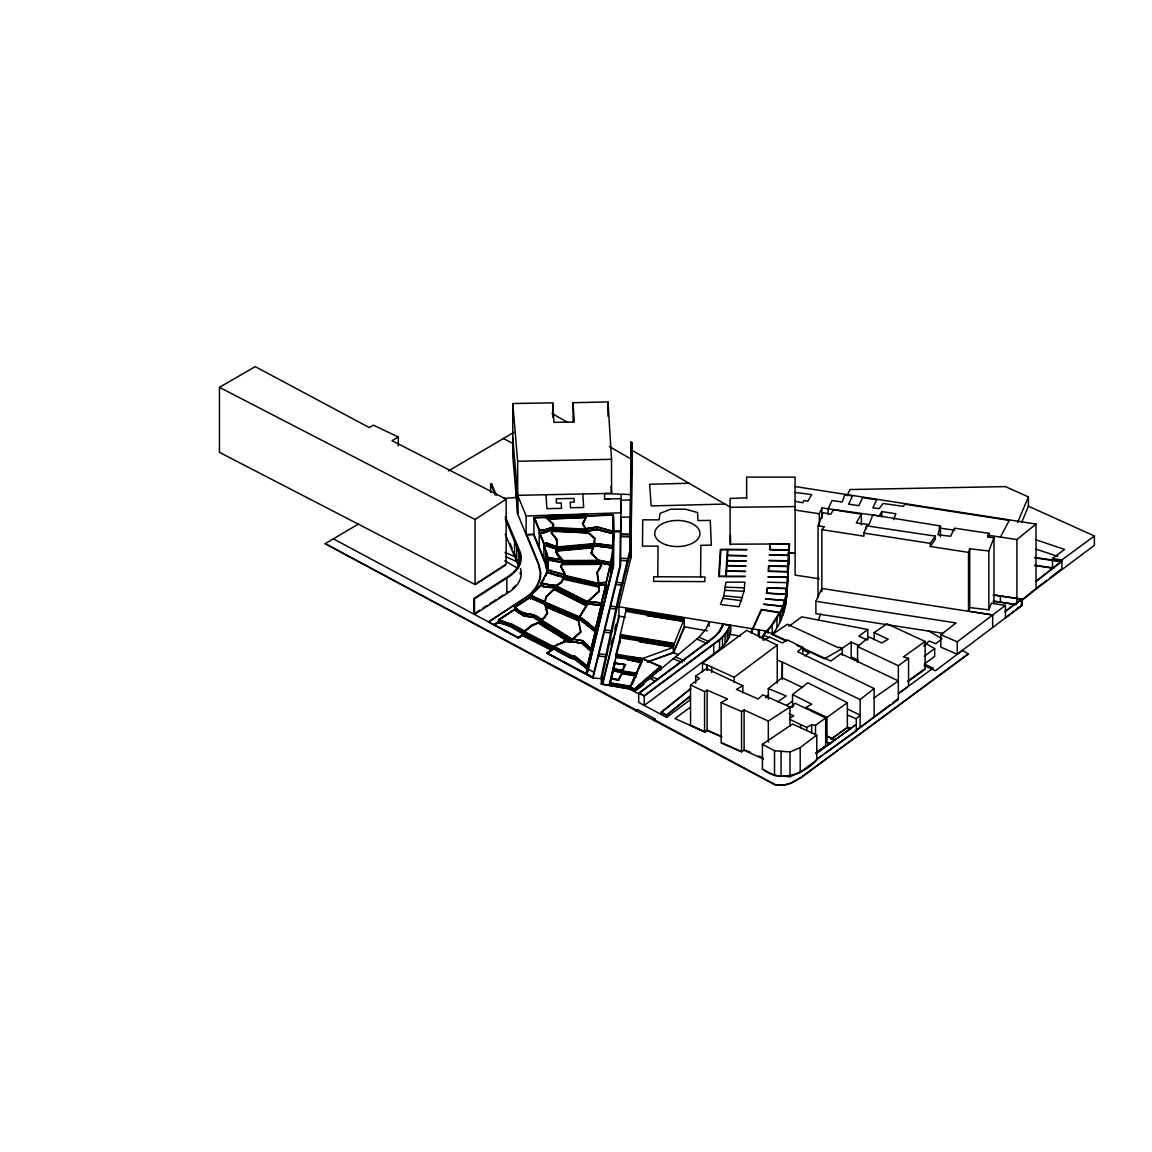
<?xml version="1.0" encoding="UTF-8"?>
<svg xmlns="http://www.w3.org/2000/svg" width="1152" height="1152" viewBox="0 0 1152 1152"><rect width="100%" height="100%" fill="white"/><g stroke="black" fill="none" stroke-linecap="round" stroke-linejoin="round"><path stroke-width="1.5" d="M490.608 492.408L490.608 483.811L491.558 483.739L496.382 495.245M552.571 529.69L587.419 531.691L552.758 529.042L551.837 533.059L556.949 539.366L556.474 547.042L593.971 543.643L594.518 538.214L585.706 530.971L585.706 528.898L597.312 527.112L613.166 531.389L613.31 514.829L586.469 515.722L582.451 523.8L585.706 529.186L552.931 527.357L553.622 524.678L545.99 517.061L545.99 515.794L586.469 514.44L586.469 515.722M594.893 538.157L594.418 543.47L612.677 545.818L612.778 533.606L597.269 529.416L586.325 531.101L594.893 538.43L586.325 531.101M635.674 675.504L621.907 673.157L635.674 675.504L642.528 658.555L673.344 647.352L639.533 641.779L639.734 640.598L673.618 646.2L674.15 643.896L640.123 638.266L639.936 639.432L673.877 645.048M641.592 662.069L641.909 661.378L627.797 659.722L641.592 662.53L627.797 659.722M800.611 727.704L792.547 724.032L762.422 744.322L762.422 769.09L774.518 775.483L789.998 776.765L800.194 772.344L816.768 759.83L816.768 735.062L800.611 727.704L800.611 724.608L790.2 719.453M806.789 730.526L806.789 727.43L811.67 724.608L815.486 725.342L825.696 717.984L795.096 703.267L792.749 704.923L793.814 705.47L789.854 708.178M609.48 499.363L604.541 498.989L604.584 493.517L630.562 494.554M612.677 548.05L612.634 552.816L610.229 562.622L598.32 560.174L591.581 552.816L594.259 545.688L612.677 548.05L594.259 545.688M613.31 514.829C615.514 535.248 611.453 554.976 610.546 575.006M586.31 674.352L613.008 564.926L613.166 533.462L597.312 529.186L585.706 530.971M613.008 564.926L613.31 531.331L620.899 531.086M620.323 531.432L620.021 565.531L592.675 677.304L586.915 674.222L613.57 565.258L613.886 531.648L620.323 531.432L613.886 531.648M621.086 494.741L620.899 512.813L526.133 515.966L517.651 495.331L512.77 437.587M631.987 442.57L631.008 549.778L618.955 598.997L602.251 676.584L602.251 684.331L618.955 616.032L618.955 606.744L631.008 557.525L631.987 450.317L631.987 442.57L631.051 442.022L630.058 549.734L618.048 598.853L601.33 676.426L601.33 684.173L629.899 689.098L639.043 694.094M630.187 551.938L630.346 517.565M621.029 500.198L630.518 500.011L630.331 536.472L620.856 536.443L630.331 536.774M630.864 478.31L631.051 442.022M657.763 576.778L658.066 546.149L642.485 546.106L642.73 519.826L659.002 519.883L660.154 513.331L670.882 509.155L685.498 509.198L697.579 512.554L697.939 520.589L710.266 520.402L711.346 545.141L700.877 545.299L700.589 576.95L653.688 576.749L653.616 581.357L704.851 581.616L704.938 576.979L700.589 576.95M548.122 561.715L547.646 568.08M789.12 543.946L770.314 544.234L769.982 549.533L788.746 549.936L789.12 543.946L789.106 559.44M726.25 576.605L727.963 549.374L747.043 549.634L727.934 549.706M767.563 582.235L787.061 582.667L787.046 592.171M769.954 544.018L769.594 549.749L789.106 550.152M730.483 535.205L730.584 544.176L789.494 543.946C785.16 573.898 793.31 609.12 772.171 634.493L786.398 641.16M786.701 597.643L789.494 543.946M744.048 591.322L744.869 582.149L725.89 582.221L723.83 595.8L720.432 604.469L738.979 606.744L744.048 591.322L724.694 590.299M543.902 558.778L543.902 544.032L546.71 543.326L556.128 546.667C561.542 540.648 542.117 523.325 556.949 539.366M556.07 548.957L546.653 545.89L544.334 546.235L546.653 545.616L556.07 548.957C555.408 563.256 575.05 560.318 547.589 558.029L547.949 570.701M556.315 550.181L556.718 544.896M594.504 542.218L591.192 553.133L598.046 560.347L562.838 560.578L556.128 552.125L556.387 548.755L546.682 545.371L543.902 546.106L547.43 556.632L547.646 570.931M556.128 552.125L556.243 550.613L593.194 547.258L591.192 553.133M618.955 606.744L767.117 631.21C777.902 619.474 785.506 604.397 786.701 588.355L767.189 587.923L766.469 593.294L785.909 594.389L785.909 603.677M548.064 564.768C543.096 573.854 559.037 570.859 564.12 574.69L564.653 573.71L560.693 566.395L564.653 573.998L564.12 574.69M636.221 677.03L636.667 673.2L642.859 658.699L616.032 654.178L620.021 637.862L673.618 646.2M619.243 616.306L602.669 684.173L609.106 685.282L620.179 640.008M586.339 605.29L554.357 589.147L555.797 587.909L545.861 596.995L544.81 601.747L533.102 596.448L531.331 594.518L540.144 586.541M591.192 552.845L598.046 560.074L598.046 562.133L610.546 564.71L606.154 582.653L610.128 564.854L598.867 562.536L601.574 565.661L598.666 562.032L562.55 562.262L560.693 566.683M605.736 585.158L601.344 603.101L605.866 584.87L598.896 585.374L605.736 584.885M601.229 605.333L595.483 629.136L579.845 616.565L587.851 603.734L601.229 605.333L595.483 629.136M601.661 611.309L601.661 603.086L606.154 584.726L598.507 585.173L564.019 576.922L561.269 582.005L556.272 585.475L543.672 583.934L541.555 582.71L544.234 578.794M591.12 648.706L595.325 631.555L579.542 619.128L578.606 620.885L580.896 631.901L573.149 639.187L582.739 640.714L591.12 648.706L591.12 651.73M595.714 635.587L595.714 629.438L601.661 605.16L587.606 603.49L579.413 616.882L545.098 602.15L546.221 597.038L554.429 588.859M595.325 631.555L591.12 648.979L585.173 643.406L585.173 645.451L591.422 651.096L587.621 668.707L594.331 672.581M591.005 651.226L587.39 666.36L591.005 651.226L582.235 643.133C555.278 640.109 559.714 640.066 582.494 642.946L585.173 645.451M591.422 653.141L591.422 649.051L595.714 631.498L579.413 618.667L579.413 616.608L589.234 623.822M587.218 668.765L586.037 673.906L587.218 668.765L574.56 658.728L570.557 657.878L553.867 648.821L546.826 653.184L593.078 677.981L602.654 678.758M605.736 593.424L605.75 589.939M586.915 674.222L613.57 565.258M601.33 684.173L602.338 680.04M610.934 644.904L612.576 638.237M614.736 629.381L615.974 624.312M626.328 608.99L625.997 610.358L683.683 619.891L683.957 618.667L647.266 612.677L684.23 618.034L683.957 618.739L626.328 608.99L620.338 634.493L620.021 643.018M609.754 684.504L614.333 662.904L625.55 664.762L614.333 663.178M615.701 656.597L616.032 654.178M613.267 669.11L614.65 663.178L625.075 664.646L622.267 670.594L613.267 668.822L622.267 670.32M611.309 678.658L613.152 670.81L622.066 672.293L618.466 679.838L622.224 672.523M615.542 661.277L609.595 685.598L609.754 684.446L630.288 687.83L629.899 688.651L609.595 685.166L629.899 688.594M545.846 606.542L578.232 620.438L545.846 606.47L547.517 613.296L545.098 603.936L532.858 598.694L530.914 596.563L530.899 594.49L541.109 584.827L541.109 582.754L545.357 575.813L546.71 571.982L547.603 560.318L550.699 559.872L562.838 562.363L562.838 560.29L556.128 551.837M561.269 582.005L563.89 577.181L547.027 572.242L541.555 582.71M547.027 572.242L545.717 576.144M634.234 691.243L698.99 637.258L706.075 628.891L709.43 621.677M551.434 533.362L552.427 529.589L544.09 532.57L539.683 532.714L544.162 544.003L539.683 532.714M552.758 528.595L585.706 529.704L586.57 531.677M552.197 530.41L551.837 533.059M818.035 597.182L818.035 525.974L823.133 512.726L830.794 514.195L833.342 509.774L861.379 514.195L856.282 523.022L869.04 524.491L872.856 514.93L940.421 525.974L937.872 534.802L950.616 536.27L954.446 528.178L988.862 533.333L988.862 536.89M683.957 619.186L647.467 612.475M683.424 621.504L646.877 615.47L647.078 614.304L683.683 620.352L674.15 643.954M639.734 640.598L639.533 641.318L673.344 646.906L673.344 652.507L678.355 654.754M639.936 639.432L640.123 638.266M646.877 615.01L625.997 611.338M821.866 591.566L821.866 529.646L863.971 536.184L863.971 533.088L866.491 525.816L935.323 536.126L935.323 539.222L930.298 546.466L968.501 552.398L969.739 548.784L988.862 550.987L993.974 537.739L987.595 537.005L988.862 533.333M893.765 519.653L895.81 513.763L881.784 511.546L879.235 515.966L821.866 507.874L819.317 513.763L819.317 526.061M969.739 548.784L969.739 607.608L968.472 611.294L821.866 588.47L815.89 601.301L815.89 613.685L943.646 633.398M750.874 632.722L761.256 609.422L779.962 612.49L779.962 621.778M593.712 544.91L593.971 544.162L556.474 547.56L556.387 548.294L593.712 544.853L593.712 546.12M635.717 710.539L637.459 709.517L636.264 710.842L635.717 710.078L637.459 709.517L654.912 718.891L654.437 720.59L325.166 543.672L636.062 709.963M969.739 607.608L988.862 609.811L991.411 603.187L1005.437 605.405L1005.437 617.789L1022.083 605.304L1022.083 599.112L993.442 594.85M630.216 689.256L630.648 688.392M632.232 684.245L636.667 673.2L622.526 670.867L625.55 664.488M1021.766 522.23L1028.39 506.189L1028.39 496.901L1005.437 486.605L849.917 489.542L847.08 495.763M818.381 619.79L820.8 613.958M1017.59 522.533L1028.39 496.901M684.23 618.034L684.23 626.803L673.344 652.507L647.395 661.939M635.026 677.261L630.288 687.384L609.754 683.928L630.288 687.312L642.859 658.699L660.989 666.605L660.989 669.154M561.902 563.63L561.082 566.669L562.838 562.363M728.928 628.445L730.44 625.147C733.09 637.618 723.01 647.381 713.722 653.789L644.27 705.398L644.27 696.11L719.554 640.051L725.054 634.464L728.928 628.445L728.928 637.733M630.374 689.242L630.331 686.966L636.71 673.474M752.875 628.862L761.659 609.826L779.242 612.72L771.653 625.075L766.555 631.109M636.667 673.2L629.899 687.053L629.899 689.098M586.138 516.384L586.469 514.44M585.806 516.37L586.138 515.635L546.638 516.946L585.806 516.298L585.806 517.061M585.461 517.55L585.806 516.816L547.272 518.098L547.906 519.25L585.461 517.493L547.906 518.803M582.854 524.074L586.757 515.923L582.854 524.074L585.936 528.912L597.341 527.155M642.528 659.074L642.226 660.283L628.416 657.95L628.733 656.856L642.528 658.555M622.267 670.594L625.075 664.92M627.797 660.24L628.114 659.16L615.701 657.562L615.701 656.525L641.909 660.917L642.226 660.226M622.224 672.077L622.526 671.386L636.307 673.661L635.99 674.352L612.835 670.536M610.891 678.816L618.725 680.112L622.526 672.134L622.526 670.579L612.835 668.981M640.829 664.042L629.899 687.053L634.378 689.357L660.557 666.734L642.859 659.03M1000.469 537.077L1009.267 520.387L904.723 504.187L903.456 506.405L883.051 503.453L879.235 508.608L872.856 507.874L876.686 499.781L862.661 497.563L858.83 505.67L848.635 504.187L852.466 496.094L844.819 494.626L842.256 501.984L832.061 500.515L828.173 508.766L828.173 514.037M1000.354 596.102L1000.354 602.294M601.344 602.827L588.226 601.546L599.227 591.307L587.606 601.69L556.445 585.979L561.6 582.394L564.365 577.066L564.365 574.978L557.87 573.336L557.683 575.885L563.89 577.469M684.562 627.091L673.675 652.651L647.726 662.083M763.229 640.339L763.229 635.27L765.778 630.864L787.061 640.742M601.157 565.402L596.981 572.818L601.157 565.402L598.046 560.866L562.838 561.096L562.55 563.026M601.574 565.387L597.37 572.573L598.853 582.782L606.082 582.336L606.154 592.949M718.834 632.75L723.139 623.952L721.613 627.293A61.733 35.64 0 0 1 713.39 637.502L638.698 693.13L638.698 702.418L666.59 717.365L690.192 699.84L690.192 696.398L666.59 715.32L666.59 717.365M587.203 604.152L587.203 602.87L586.786 604.814M586.368 605.304L586.786 604.57L554.99 588.542M579.024 619.315L579.413 617.4L545.098 602.669L545.357 603.662M587.851 603.734L579.845 616.565M578.232 620.582L579.413 618.667M543.902 617.789C551.059 606.11 545.371 619.474 541.008 619.114C533.592 612.043 521.712 615.744 515.131 607.205L530.827 596.938L530.827 598.982M580.896 631.901L572.573 639.317L540.965 619.69L544.219 618.206L547.517 613.022M930.298 546.466L930.298 543.37L935.323 536.126M556.445 587.765L543.326 586.411L541.224 585.173L531.331 594.792L533.102 596.448M761.299 638.064L767.16 631.152M821.866 529.646L824.414 526.709L818.035 525.974M654.912 718.891L653.746 720.216L775.282 784.973L783.648 785.376L791.366 783.173L801.288 777.514L968.414 653.933L962.366 650.448L935.381 670.752L924.163 665.554M634.147 691.286L630.331 688.968L634.421 691.128L638.41 688.162L635.717 690.077M822.024 755.51L816.336 759.643L856.282 731.131L856.282 718.747L860.112 715.061L847.368 708.97M898.358 693.59L908.554 686.232L908.554 658.368L898.358 665.726L898.358 699.48L824.875 753.437M554.789 588.672L545.861 596.995M572.573 641.074L572.573 639.029L580.507 631.858L578.232 620.352L545.846 606.989M587.606 603.49L587.606 601.416L598.838 591.523L598.507 585.173L598.579 585.907L563.674 578.318M660.989 666.605L634.478 689.4M530.899 596.549L514.642 607.19L514.642 609.221L498.355 619.776L498.485 622.598C506.275 621.144 522.173 636.062 524.693 633.485L524.621 631.109L530.654 625.853L539.827 621.677M568.051 641.477L538.272 622.973L530.942 626.314L524.693 631.757L553.853 646.776L557.338 644.616L554.386 646.762L570.96 655.459L575.035 656.323L587.39 666.043M553.075 648.994L553.853 647.294L524.693 632.275L524.059 634.046M524.693 632.333L524.059 632.88L553.075 647.842M523.368 634.565L524.059 633.341M764.496 639.965L769.594 637.027L782.352 642.917L787.45 639.965L802.742 647.323L797.645 651.744L874.138 688.55L874.138 716.414M857.563 662.27L857.563 646.589L869.04 637.027L881.784 642.917L888.163 639.23L874.138 632.606L874.138 639.576M643.954 684.403L634.478 691.445L634.378 689.054L660.557 666.418L660.672 669.974M988.171 535.248L1016.914 539.525L1036.037 524.059L1036.037 589.075L1021.018 601.229M970.69 611.554L992.693 614.966L1005.437 605.405M1021.882 599.947L1035.101 589.277M661.018 714.37L661.018 712.325L690.379 688.781M690.696 688.896L661.536 712.296L666.547 714.989L690.163 696.053M924.336 644.962L929.261 641.059L935.683 643.766L942.062 638.712L928.21 630.706M768.326 699.192L768.326 688.565L782.107 677.722L782.352 662.054L860.112 699.581L874.138 688.55M634.421 691.128L635.53 690.264L634.378 691.07M1022.083 605.304L957.24 654.192L940.824 647.15L940.824 634.766L956.059 622.93L815.89 601.301M792.547 706.968L792.547 694.584L807.84 682.805L847.368 702.677L847.368 727.445L831.341 739.022M1035.446 588.989L1046.765 580.277M1049.587 578.102L1060.906 569.405M1036.037 589.075L1094.4 545.27L1094.4 535.982L1028.39 506.189M957.24 654.192L957.24 641.808L992.693 614.966L992.693 627.35M762.422 744.322L774.518 750.715L789.998 751.997L800.194 747.576L816.768 735.062M690.178 707.299L674.986 718.574L705.125 732.082L707.429 730.339L721.958 736.862M1034.798 565.229L1052.467 567.821L1052.467 558.533L1064.578 549.403L1035.763 539.741M816.955 759.888C803.189 774.893 779.818 782.741 762.422 769.09M890.122 704.808L855.533 730.843M892.901 702.72L898.43 698.544M1017.533 608.357L1021.68 605.246L1021.68 599.054L1005.048 611.525L1022.083 599.112M734.184 682.474L734.184 677.261L777.24 645.106L746.654 630.374L702.518 663.134L702.518 671.803M765.763 697.018L768.629 694.872M765.432 697.723L768.283 695.592M1021.68 599.054L1021.435 605.434M1018.195 608.213L1021.838 605.491M647.77 678.427L648.029 680.011M721.253 736.517L707.126 730.397L704.578 731.866L690.552 725.242L690.552 684.994L699.48 678.37L695.65 676.166L706.464 668.534L742.824 685.728L742.824 692.726M867.758 639.864L867.758 629.539L858.83 636.163L867.024 639.835M968.285 653.861L801.014 777.37L791.15 783L783.576 785.146L775.454 784.757L654.523 719.87M788.875 626.285L801.749 616.838L867.758 629.539M1052.467 558.533L1061.87 559.915L1094.4 535.982M923.832 646.042L926.64 643.982L934.69 648.619L934.69 656.366L924.25 664.013L933.264 668.117L898.704 693.288M924.25 656.28L934.69 648.619M786.715 705.283L792.547 701.078M829.699 743.429L826.963 742.176L826.963 717.408L847.368 702.677M907.992 680.947L924.437 669.067M815.486 753.206L825.696 745.848L825.696 717.984M874.138 632.606L886.882 623.779L925.128 641.448L903.456 656.899L908.554 658.368M907.79 681.667L925.128 669.312L925.128 641.448M816.624 752.342L825.826 745.79M706.939 670.306L707.126 664.978L734.184 677.261M804.816 655.978L809.122 652.939L803.088 649.987M790.474 707.616L793.339 705.586M830.995 739.109L847.843 727.229L850.91 728.669M874.138 697.838L898.358 680.904L840.989 653.674L830.794 661.032L796.579 645.149M555.71 587.059L556.445 586.498L587.606 602.208L587.203 602.942L555.71 587.002L555.71 588.269M554.789 588.902L555.71 587.52L587.203 603.389M554.99 588.024L586.757 604.037L554.99 588.082L555.71 587.578M840.6 649.382L851.184 642.053L859.378 645.725M777.672 701.813L786.168 695.938L768.326 688.565M515.131 607.205L530.626 597.038M398.318 437.026L373.392 425.16L369.259 427.55L255.24 366.624L219.456 387.331L219.456 452.347L475.07 584.525L475.07 519.509L506.146 499.147L392.026 440.669L398.318 437.026L398.318 445.939M524.693 633.485L511.992 626.573L498.744 622.123L498.845 619.79L514.613 609.581L523.843 615.744L533.592 617.184L571.061 640.382L569.563 640.469L539.165 621.605L540.072 621.13M514.613 609.581L498.845 620.107L512.222 624.672L498.845 619.79M499.536 620.885L493.646 624.701L488.794 622.08L530.251 594.518A69.077 39.888 0 0 0 536.285 587.477A69.134 39.917 0 0 0 540.706 572.054L538.92 564.264L526.824 534.845L533.491 534.614L545.198 563.414L547.171 572.342M498.355 622.138L494.064 624.917L518.414 637.661L523.627 633.715M498.341 622.483L494.597 624.902L518.414 637.963L333.389 538.834M768.326 742.061L768.326 721.066L789.998 707.069L762.883 694.858L758.117 698.976L736.445 689.414L742.824 685.728M479.664 610.243L473.774 614.045L473.774 598.565L506.174 577.685A48.672 28.109 0 0 0 520.013 555.048L505.267 518.774M520.502 568.541A49.622 28.656 0 0 1 506.837 593.539L474.466 614.419L474.466 598.939L506.837 578.059A49.622 28.656 0 0 0 519.826 551.16L505.339 516.629M482.602 608.342L487.022 605.506M489.974 603.605L495.864 599.803M498.802 597.902L503.222 595.051M488.362 621.864L527.256 596.506A68.587 39.6 0 0 0 540.144 572.054L538.358 564.336L517.651 513.907L512.77 456.163L512.77 403.531L552.715 402.854L553.925 422.395L574.272 421.978L573.062 402.682L608.011 401.947L611.539 459.317L611.539 493.373L517.651 495.331M505.454 565.186L475.07 584.525L506.146 564.163L506.146 499.147M518.4 637.344L523.325 634.277M518.4 637.661L523.368 634.392L552.298 649.282L551.534 650.261L522.605 635.357L518.414 637.963M546.826 653.184L553.853 648.504L553.853 646.459L564.797 641.232M498.485 622.598L511.762 626.746L553.075 648.288L552.298 649.469M553.075 648.346L552.298 648.835L523.368 633.874M553.867 648.821L547.358 653.17L586.037 673.589M325.166 543.672L358.286 524.131M448.373 470.995L513.95 432.302M690.552 684.994L704.578 691.618L707.126 690.149L727.531 698.976L721.152 702.662L721.152 742.91L741.557 751.738L744.106 750.269L763.474 759.096M842.256 655.272L842.256 648.518L824.414 658.829L802.238 648.518M721.152 702.662L741.557 711.49L744.106 710.021L768.326 721.066M789.998 717.984L793.814 715.781L789.206 713.779M540.965 619.402L544.219 618.206M540.072 620.683L540.965 620.208L572.573 639.835L571.061 639.922L540.072 620.611L540.072 621.85L530.654 625.853M557.338 644.933L564.926 641.75L572.515 641.606L582.235 643.435L591.005 651.528M543.902 544.032L539.208 532.512L543.974 532.354L552.931 529.142L552.931 527.083L543.845 530.352L539.51 530.496L534.413 517.666L539.51 530.222L543.845 530.078L552.586 527.227L553.219 524.722L545.789 517.291L553.622 524.678M539.683 533.002L544.09 532.843L552.427 529.862M544.162 543.73L546.71 543.053L556.128 546.667M582.854 523.786L585.936 528.638L597.341 526.882L612.792 531.331L612.936 515.059L586.757 516.211M586.325 531.374L597.269 529.69L612.778 533.606M547.646 558.245L550.714 557.582M562.262 563.674L562.392 562.507L550.67 560.102L547.992 560.491L548.122 562.003M547.992 560.765L550.67 560.376L562.392 562.781L599.299 562.694L599.299 563.443M556.387 548.755L593.712 545.357L593.453 546.811M556.315 549.418L593.453 546.048L556.315 549.49M556.315 549.936L593.453 546.566M556.243 550.67L593.194 547.315M556.243 551.131L593.194 547.776M606.082 582.624L598.507 583.099L598.579 586.613M503.899 498.384L516.254 497.563L516.269 478.987M746.654 497.736L730.08 498.485L730.08 544.824M545.99 515.794L586.138 515.117M547.733 572.342L545.746 563.328L533.938 534.283L533.938 517.464L545.99 517.061M534.413 517.939L545.789 517.565M533.938 517.464L539.208 530.438L543.974 530.28M533.938 534.283L526.133 534.542L526.133 515.966M547.589 558.029L547.949 561.197M689.054 483.278L649.613 484.243L651.197 505.93L725.026 504.058M512.77 403.531L517.651 461.275L611.539 459.317M604.541 498.989L621.029 498.658L620.899 531.389M630.518 517.032L621.029 517.234L620.582 565.56L593.078 677.981L546.826 652.882M538.272 622.973L568.051 641.016L569.563 640.93L539.165 622.051M730.08 507.312L795.096 506.578M788.069 553.09L795.096 553.018M562.262 562.982L599.299 562.752M562.262 563.443L599.299 563.198M561.989 564.163L599.918 563.861L601.157 565.69M561.989 564.61L599.918 564.379M727.963 549.374L720.36 549.403L718.675 576.59L745.373 576.461L726.264 576.389M789.494 553.234L794.045 553.219M630.346 534.283L620.87 534.254L630.346 534.586M628.546 558.662L620.654 558.331M628.531 560.851L620.626 560.52M788.774 555.48L769.262 555.077L788.789 555.25L788.774 564.768M788.429 560.952L768.917 560.549L788.443 560.736L788.429 570.24M727.589 555.336L746.669 555.739L727.574 555.566M727.258 560.549L746.338 560.938L727.243 560.765M726.941 565.531L746.021 565.934L726.941 565.762M726.61 571.018L745.69 571.421L726.595 571.234M787.392 577.397L767.88 576.979L787.406 577.181L787.392 586.685M725.155 587.203L744.365 587.779M552.571 530.208L587.419 532.152M552.384 530.856L588.283 532.915M552.384 531.374L588.283 532.858M622.8 583.114L616.421 582.293M622.267 585.288L615.888 584.453M616.968 606.96L610.589 606.125M616.435 609.134L610.056 608.299M612.734 630.936L604.757 629.971M610.603 632.981L604.224 632.146M606.902 654.782L598.91 653.818M606.37 656.942L598.392 655.992M784.498 600.595L765.331 598.838L784.555 600.379L784.498 609.883M723.83 595.8L742.594 597.672M782.582 606.413L763.56 604.21L782.669 606.197L782.582 615.701M587.606 601.416L601.661 603.086M587.851 604.008L601.229 605.606M556.445 585.691L543.485 584.136L543.326 586.685L555.797 588.182M723.053 598.392L741.6 600.667M543.485 586.21L541.138 584.842C539.381 579.298 553.766 588.744 556.272 585.749L561.6 582.394M593.971 543.355L613.051 545.803M593.971 545.429L613.051 547.877M795.096 492.422L811.67 494.626L807.84 501.25L804.024 500.515L802.742 502.718L795.096 501.25M546.71 569.894L551.016 570.283M546.71 571.982L564.365 577.066M547.027 572.53L557.683 575.885M1034.798 557.482L1061.87 561.456L1036.037 581.342L1060.906 561.658L1034.525 557.784M1034.525 565.517L1053.878 568.368M541.008 619.387L533.794 614.952L524.016 613.512L523.843 616.061L533.592 617.501L540.403 621.734M541.008 619.114L540.965 621.446L533.794 616.997L524.016 615.557L519.278 613.037L519.278 610.992L524.203 613.584L533.995 614.75M938.952 527.918L954.778 530.28M993.24 595.037L1021.838 599.299M993.442 601.042L1015.272 604.296M993.24 601.229L1016.165 604.642M795.096 510.077L819.317 513.763M819.317 578.779L795.096 575.093L795.096 477.13L746.654 477.13L746.654 498.571M863.971 533.088L930.298 543.37M992.693 614.966L968.501 611.222L968.501 552.398M795.096 486.533L1036.037 524.059M683.424 621.043L646.877 615.47M618.048 615.874L625.32 617.299M684.23 626.803L707.256 630.835M730.44 634.435L740.549 636.106M620.338 634.493L674.15 643.378M620.338 635.515L673.877 644.53L639.936 638.986M616.032 655.214L642.226 659.707L628.416 657.49M635.99 674.352L622.224 672.019L622.224 672.768M635.99 674.798L613.152 670.81M635.674 675.95L621.907 673.675L621.85 672.71M611.309 678.37L618.466 679.55M610.891 678.528L618.725 680.112M609.926 682.747L630.605 686.16M609.926 683.266L630.605 686.678M601.33 676.426L602.251 676.584M572.573 639.029L582.739 640.714M562.838 560.29L550.699 557.798L550.699 559.872M601.718 682.603L602.626 682.79M598.046 560.074L610.546 562.637M598.867 562.81L610.128 564.854M587.347 666.331L574.805 656.51L570.758 655.646L570.758 657.691L574.805 658.541L587.621 668.707M553.853 646.459L570.96 655.762L575.035 656.323M553.867 649.123L570.557 658.181L574.56 659.045L587.218 669.067M598.536 584.669L564.019 576.475L564.365 575.784L598.507 583.891L598.536 584.669L564.019 576.403L564.019 577.685M563.674 577.555L598.579 585.85M563.674 578.088L598.579 586.368M598.622 587.088L563.328 579.226L563.314 578.246M591.422 649.051L590.875 650.938M1035.763 549.029L1057.795 556.416M546.682 543.298L556.474 546.768M763.229 635.27L769.349 637.632M847.368 715.061L856.282 718.747M847.368 727.445L850.176 728.611M504.907 552.413L514.57 556.445L514.57 540.965M940.824 634.766L957.24 641.808M530.914 594.504L532.858 596.621L545.098 601.877L545.098 603.936M579.024 618.106L545.357 603.59L545.357 604.872M545.357 604.109L579.024 618.566L578.621 619.963M544.752 604.066L532.57 598.838L544.752 604.066L547.128 613.282M545.602 605.102L578.621 619.272L545.602 605.03L545.602 605.794M545.602 605.549L578.621 619.718M698.99 637.258L709.445 641.808M696.701 639L707.155 643.565M842.256 648.518L839.275 647.208L838.44 647.784L787.45 624.24L772.142 634.536L772.171 625.205M702.518 663.134L706.939 665.107M857.736 660.47L851.184 657.533L851.184 642.053M675.547 656.899L684.418 660.888M673.214 658.627L682.085 662.616M658.008 679.464L652.09 676.814L652.09 678.355M649.757 678.542L655.675 681.192M690.365 725.458L705.125 732.082M721.714 742.838L741.47 751.709M745.891 750.312L750.586 752.429M758.434 755.971L763.142 758.102M800.611 724.608L806.789 727.43M826.963 735.984L835.186 739.742M851.803 657.418L857.808 660.197M505.613 556.546L516.787 561.73L516.787 546.25M857.563 646.589L898.358 665.726M826.963 717.408L805.867 707.501L811.67 704.16L792.547 694.584M825.581 735.667L834.826 740.002M825.581 741.859L830.203 744.034M777.427 659.995L782.107 662.242M782.107 677.722L802.8 687.629M554.357 589.09L586.368 605.75M554.357 589.608L586.339 605.736M219.456 387.331L475.07 519.509M512.222 624.355L524.621 631.109M630.331 686.966L634.378 689.054M551.534 649.829L522.605 635.357M503.438 438.509L511.747 442.886M514.613 609.883L523.843 616.061M638.698 693.13L644.27 696.11M661.018 712.325L666.59 715.32M586.915 673.906L592.675 677.304M553.853 648.504L570.758 657.691M631.987 450.317L730.93 507.47M552.067 413.438L567.547 422.381M609.365 446.53L631.987 459.605L631.987 454.954M504.763 560.808L518.27 568.598M543.326 586.685L541.224 585.173M595.325 631.829L579.542 619.128M595.714 629.438L588.931 623.952L588.931 626.026M585.706 529.762L586.57 530.467L552.758 528.523L552.758 529.805M514.642 607.19L519.566 610.848M514.642 609.221L519.278 613.037M587.621 666.662L587.03 666.144L587.03 668.189M546.638 516.946L547.272 518.342M532.57 599.112L530.626 596.736L530.626 598.781M561.082 566.395L565.056 573.71L564.365 575.266L598.507 583.373L596.981 572.544M490.608 483.811L495.259 494.885M510.163 543.614L512.237 548.554M513.619 551.837L515.693 556.776M517.061 560.059L519.134 564.998M505.267 534.254L518.904 566.77L518.904 551.29M544.334 546.235L547.805 556.891M547.949 558.259L546.12 550.886M545.99 494.741L546.869 508.666L561.542 508.378L561.197 503.006L556.474 503.093L556.229 498.773L574.027 498.413L574.272 502.042L570.168 502.128L570.528 507.744L583.661 507.47L582.826 493.978M611.107 486.202L611.539 493.373M598.896 585.374L599.227 591.581M1061.87 559.915L1061.87 569.203M1016.914 539.525L1016.914 602.986M993.974 537.739L993.974 603.619M988.862 550.987L988.862 609.811M940.421 525.974L940.421 536.645M881.784 511.546L881.784 516.83M866.491 525.816L866.491 528.912M861.379 514.195L861.379 524.88M860.112 699.581L860.112 727.445M821.866 507.874L821.866 518.414M815.486 725.342L815.486 735.797M811.67 724.608L811.67 733.32M802.742 647.323L802.742 654.293M800.194 747.576L800.194 772.344M789.998 707.069L789.998 726.322M789.998 751.997L789.998 776.765M788.098 575.611L788.098 566.323L768.571 565.92L768.24 571.392L787.752 571.81L787.752 581.098M785.707 595.944L785.707 605.232M783.749 603.461L783.749 612.749M782.352 662.054L782.352 679.464M781.07 751.262L781.07 776.03M780.826 610.862L780.826 620.15M777.24 645.106L777.24 683.237M776.966 618.134L776.966 627.422M774.518 750.715L774.518 775.483M768.067 630.23L768.067 633.326M763.387 635.789L763.387 639.216M759.384 629.942L759.384 637.675M758.333 629.942L758.333 636.134M752.328 628.762L752.328 633.413M744.106 710.021L744.106 750.269M741.557 711.49L741.557 751.738M727.2 631.498L727.2 640.786M725.054 634.464L725.054 643.752M722.491 637.315L722.491 646.603M719.554 640.051L719.554 649.339M713.722 644.501L713.722 653.789M711.734 667.253L711.734 672.451M709.027 623.246L709.027 626.285M707.126 664.978L707.126 670.176M707.126 690.149L707.126 730.397M704.578 691.618L704.578 731.866M695.65 676.166L695.65 683.165M631.008 549.778L631.008 557.525M630.13 541.642L630.058 553.147M628.733 657.317L628.416 657.95M625.997 566.352L625.997 571.464M620.165 590.198L620.165 595.296M619.632 592.358L619.632 595.771M614.333 662.904L614.333 666.259M608.011 401.947L608.011 416.29M597.341 526.882L597.312 529.186M587.419 531.634L587.419 532.382M585.504 643.291L582.494 640.901L582.494 642.946M574.805 656.51L574.805 658.541M573.062 402.682L573.062 422.395M571.061 639.864L571.061 641.102M569.563 641.131L539.165 621.533L539.165 622.267M568.051 640.958L568.066 641.693M564.926 641.75L557.078 644.458M558.072 573.149L550.858 570.485L550.858 572.558M556.272 585.475L556.445 586.555M552.715 402.854L552.715 417.197M552.427 529.589L552.571 530.453M546.71 543.053L546.682 545.371M546.638 516.427L546.638 517.694M545.746 550.656L545.746 563.328M543.845 530.078L543.974 532.354M539.208 530.438L539.208 547.258M533.794 614.952L533.794 616.997M532.858 596.621L532.858 598.694M530.942 626.314L524.621 631.426L517.522 627.754L517.522 629.798M519.768 553.982L519.768 564.307M517.651 461.275L517.651 513.907M517.781 627.595L511.992 624.528L511.992 626.573M517.594 494.654L517.594 513.23M506.837 578.059L506.837 593.539M491.558 483.739L491.558 487.181M515.606 585.389A48.672 28.109 0 0 1 512.381 588.715M508.421 591.754A48.672 28.109 0 0 1 506.174 593.165M520.243 572.429A48.672 28.109 0 0 1 520.243 574.33M720.922 549.734L719.266 576.259L725.702 576.274L727.373 549.706L720.922 549.734M768.946 566.15L768.629 571.19L787.234 571.579L787.694 566.539L768.946 566.15M786.298 588.571L785.563 594.144L766.872 593.093L767.549 588.154L786.298 588.571M723.542 624.355L722.16 627.379A62.294 35.971 0 0 1 713.851 637.69L639.461 693.086L644.213 695.635L719.093 639.85A68.746 39.686 0 0 0 728.381 628.358L729.749 625.378L723.542 624.355M855.821 724.752L816.336 753.451L855.821 724.752M598.666 561.514L562.55 561.744L598.666 561.586M673.618 645.682L620.021 636.826L673.618 645.739M666.043 544.795A22.594 13.046 0 0 0 699.941 533.506A22.594 13.046 0 0 0 666.043 522.202A22.594 13.046 0 0 0 666.043 544.795"/></g></svg>
